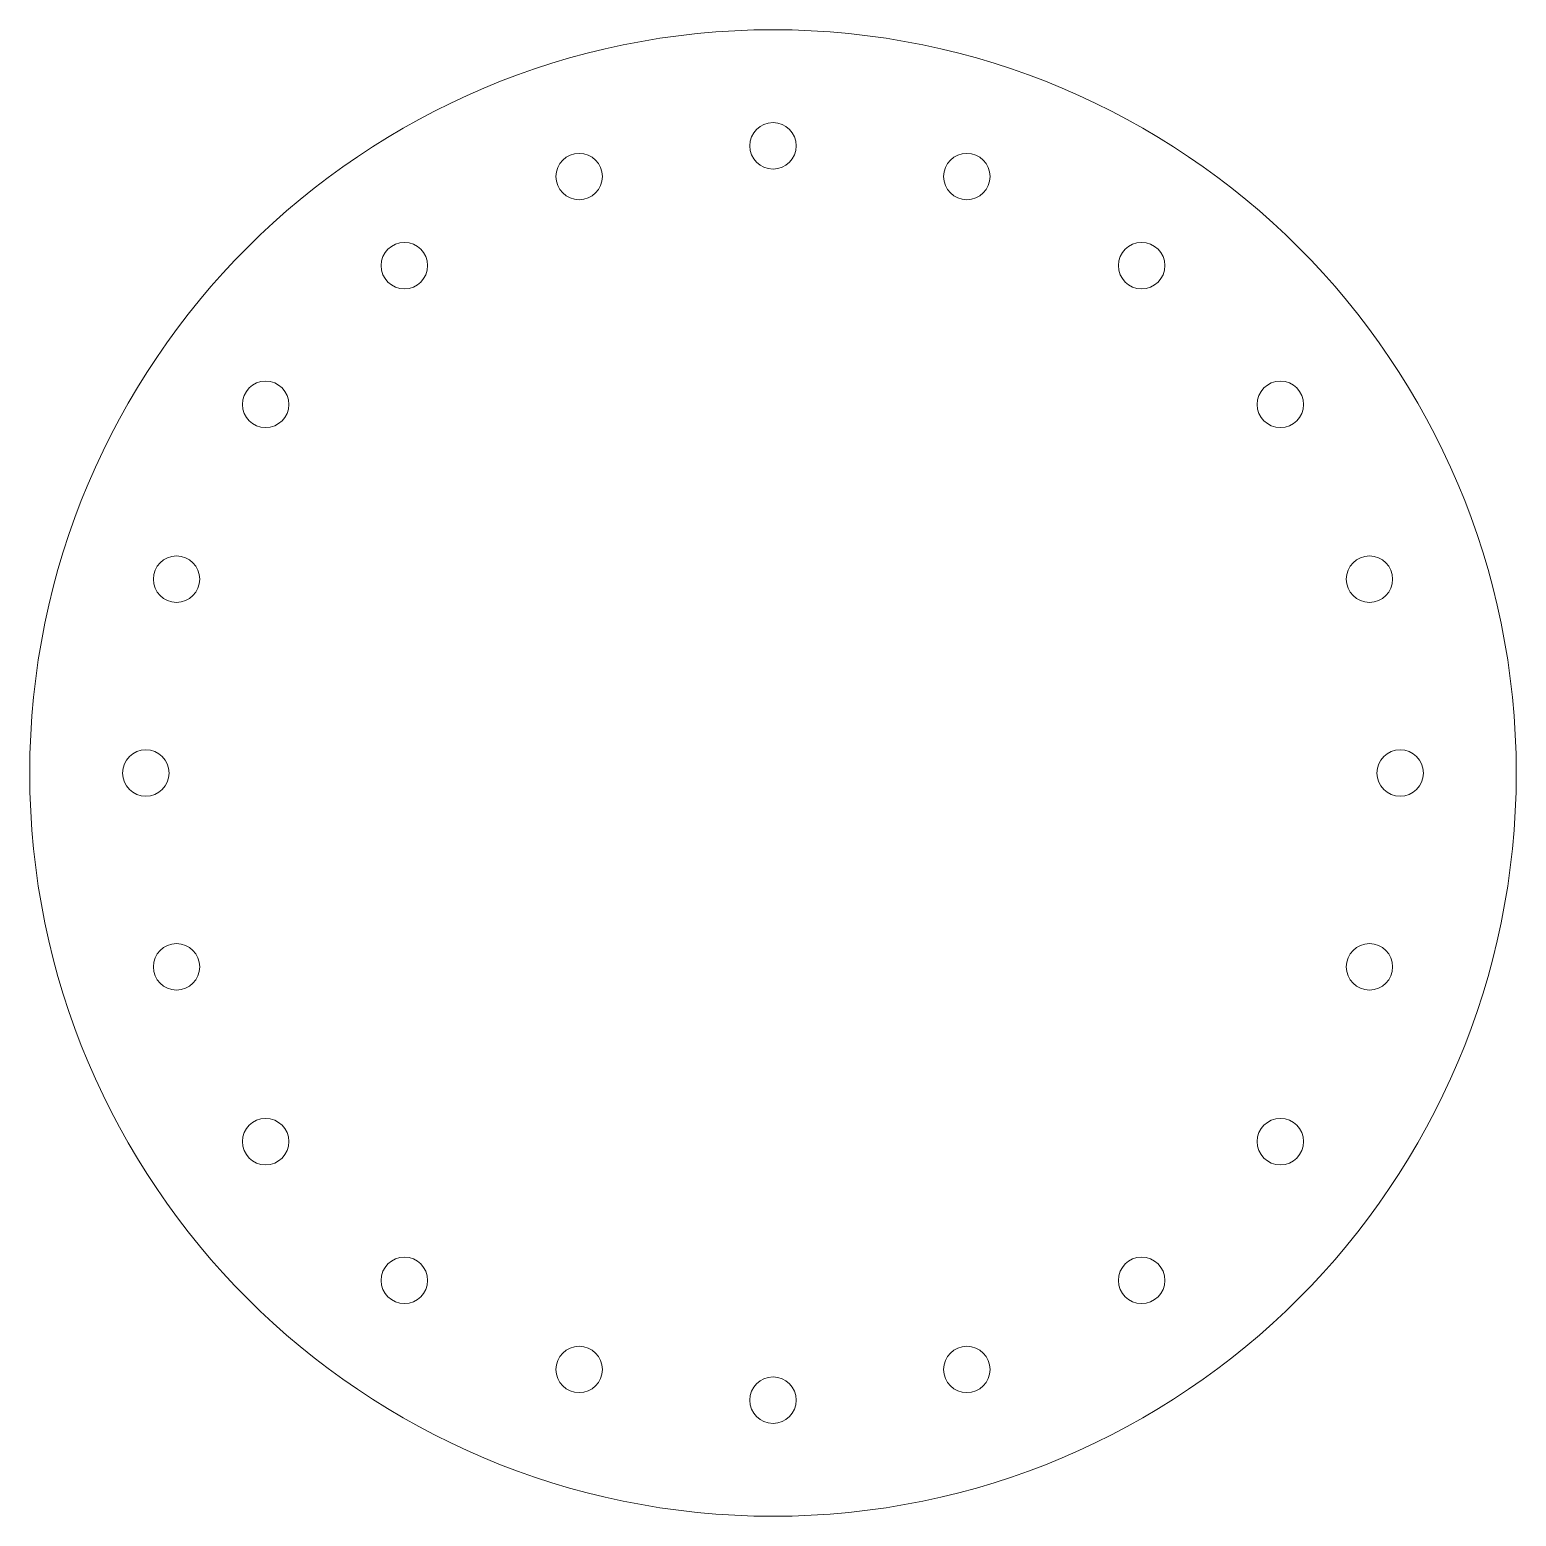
# Model space of a CAD drawing. Header units: millimetres. Extents: x -16 to 16, y -16 to 16.
import ezdxf

# ---------------------------------------------------------------- set-up
doc = ezdxf.new("R2010")
doc.units = ezdxf.units.MM

msp = doc.modelspace()

# ---------------------------------------------------------------- linework, layer by layer
at = {"color": 7, "linetype": 'Continuous', "lineweight": 15}
for centre, radius in [((0, 0), 16), ((0, 13.5), 0.5), ((-4.172, 12.839), 0.5), ((4.172, 12.839), 0.5), ((-7.935, 10.922), 0.5), ((7.935, 10.922), 0.5), ((-10.922, 7.935), 0.5), ((10.922, 7.935), 0.5), ((-12.839, 4.172), 0.5), ((12.839, 4.172), 0.5), ((-13.5, 0), 0.5), ((13.5, 0), 0.5), ((-12.839, -4.172), 0.5), ((12.839, -4.172), 0.5), ((-10.922, -7.935), 0.5), ((10.922, -7.935), 0.5), ((-7.935, -10.922), 0.5), ((7.935, -10.922), 0.5), ((-4.172, -12.839), 0.5), ((4.172, -12.839), 0.5), ((0, -13.5), 0.5)]:
    msp.add_circle(centre, radius, dxfattribs=at)

doc.saveas('drawing.dxf')
